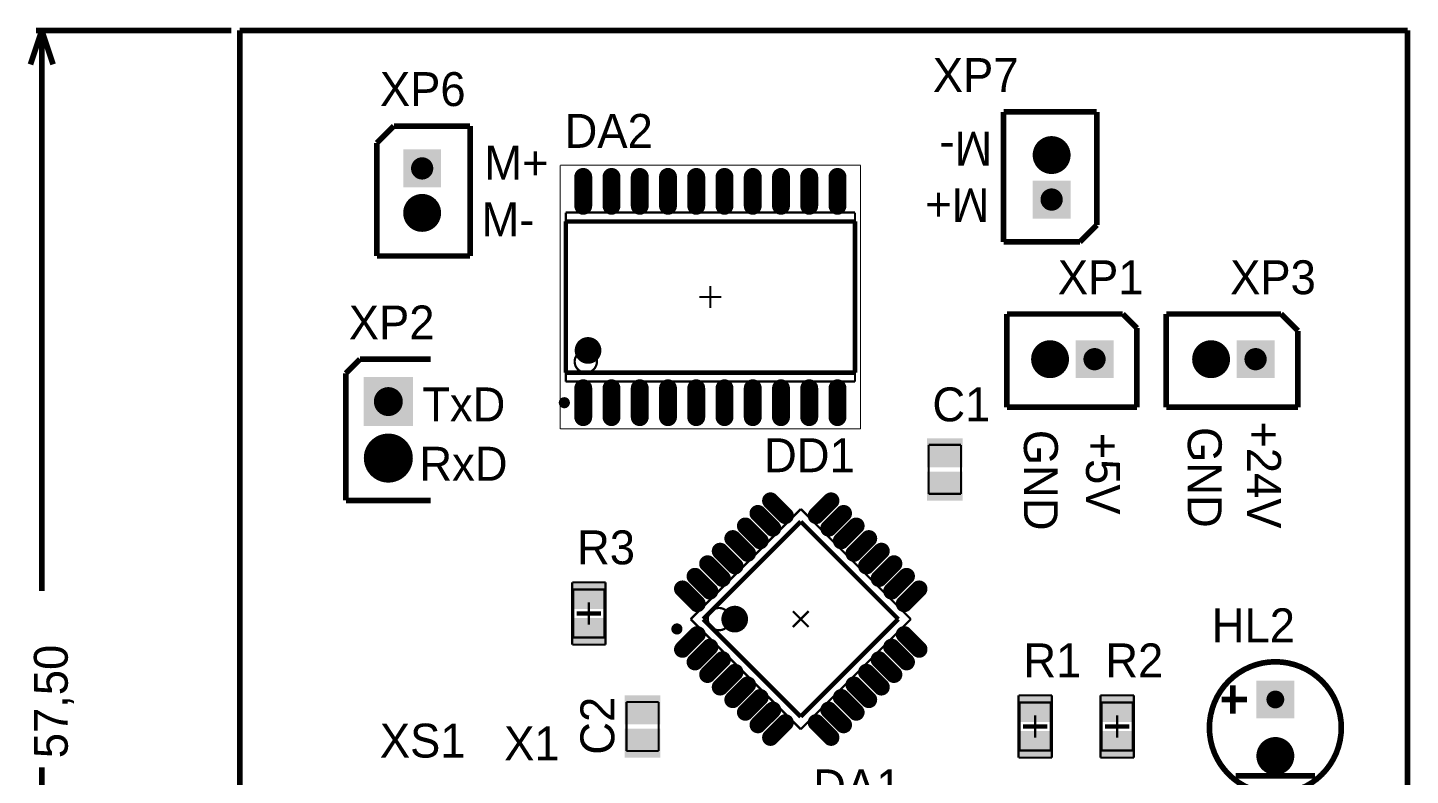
# Model space of a CAD drawing. Header units: millimetres. Extents: x 75.5 to 137.6, y 22.8 to 92.6.
# Drawn here: x 75.5 to 137.6, y 59 to 92.6 of the extents above; entities that cross this region are included whole.
import ezdxf

# ---------------------------------------------------------------- set-up
doc = ezdxf.new("R2010")
doc.units = ezdxf.units.MM
for name, color, linetype in [('BottomLayer', 5, 'Continuous'), ('BottomSolder', 6, 'Continuous'), ('Mechanical1', 6, 'Continuous'), ('Mechanical13', 56, 'Continuous'), ('Mechanical15', 56, 'Continuous'), ('MultiLayer', 9, 'Continuous'), ('PadHoleLayer', 156, 'Continuous'), ('TopLayer', 1, 'Continuous'), ('TopOverlay', 2, 'Continuous'), ('TopPaste', 8, 'Continuous'), ('TopSolder', 216, 'Continuous')]:
    doc.layers.add(name, color=color, linetype=linetype)

msp = doc.modelspace()

# ---------------------------------------------------------------- linework, layer by layer
at = {"layer": 'BottomLayer'}
for points, const_width in [([(121.125, 86.9, 1), (121.875, 86.9, 1)], 0.75), ([(92.825, 84.3, 1), (93.575, 84.3, 1)], 0.75), ([(121.055, 77.724, 1), (121.805, 77.724, 1)], 0.75), ([(128.294, 77.724, 1), (129.044, 77.724, 1)], 0.75), ([(91.18, 73.279, 1), (92.18, 73.279, 1)], 1), ([(131.183, 59.888, 1), (131.933, 59.888, 1)], 0.75)]:
    msp.add_lwpolyline(points, format="xyb", close=True, dxfattribs=dict(at, const_width=const_width))
for points in [[(92.45, 87.05), (92.45, 85.55), (93.95, 87.05), (93.95, 85.55)], [(122.25, 84.15), (122.25, 85.65), (120.75, 84.15), (120.75, 85.65)], [(124.18, 78.474), (122.68, 78.474), (124.18, 76.974), (122.68, 76.974)], [(131.419, 78.474), (129.919, 78.474), (131.419, 76.974), (129.919, 76.974)], [(90.68, 76.819), (90.68, 74.819), (92.68, 76.819), (92.68, 74.819)], [(130.808, 63.178), (130.808, 61.678), (132.308, 63.178), (132.308, 61.678)]]:
    msp.add_solid(points, dxfattribs=at)
at = {"layer": 'BottomSolder'}
for points, const_width in [([(121.074, 86.9, 1), (121.926, 86.9, 1)], 0.852), ([(92.774, 84.3, 1), (93.626, 84.3, 1)], 0.852), ([(121.004, 77.724, 1), (121.856, 77.724, 1)], 0.852), ([(128.243, 77.724, 1), (129.095, 77.724, 1)], 0.852), ([(91.129, 73.279, 1), (92.231, 73.279, 1)], 1.102), ([(131.132, 59.888, 1), (131.984, 59.888, 1)], 0.852)]:
    msp.add_lwpolyline(points, format="xyb", close=True, dxfattribs=dict(at, const_width=const_width))
for points in [[(92.348, 87.152), (92.348, 85.448), (94.052, 87.152), (94.052, 85.448)], [(122.352, 84.048), (122.352, 85.752), (120.648, 84.048), (120.648, 85.752)], [(124.282, 78.576), (122.578, 78.576), (124.282, 76.872), (122.578, 76.872)], [(131.521, 78.576), (129.817, 78.576), (131.521, 76.872), (129.817, 76.872)], [(90.578, 76.921), (90.578, 74.717), (92.782, 76.921), (92.782, 74.717)], [(130.706, 63.28), (130.706, 61.577), (132.41, 63.28), (132.41, 61.577)]]:
    msp.add_solid(points, dxfattribs=at)
at = {"layer": 'Mechanical1', "const_width": 0.254}
for points in [[(75.592, 90.976), (76.1, 92.5)], [(75.846, 92.5), (84.619, 92.5)], [(76.1, 67.305), (76.1, 92.5)], [(76.1, 92.5), (76.608, 90.976)], [(85, 92.5), (137.5, 92.5)], [(85, 35), (85, 92.5)], [(137.5, 35), (137.5, 92.5)], [(76.1, 35), (76.1, 59.382)]]:
    msp.add_lwpolyline(points, dxfattribs=at)
at = {"layer": 'Mechanical13', "const_width": 0.1}
for points in [[(99.658, 76.718), (99.658, 84.318)], [(99.658, 84.318), (112.658, 84.318)], [(112.658, 76.718), (112.658, 84.318)], [(99.658, 76.718), (112.658, 76.718)], [(115.974, 73.871), (117.424, 73.871)], [(115.974, 71.671), (115.974, 73.871)], [(117.424, 73.871), (117.424, 71.671)], [(115.974, 71.671), (117.424, 71.671)], [(105.272, 66.04), (110.222, 70.99)], [(110.222, 70.99), (115.172, 66.04)], [(99.997, 67.369), (101.397, 67.369)], [(99.997, 65.219), (99.997, 67.369)], [(101.397, 65.219), (101.397, 67.369)], [(105.272, 66.04), (110.222, 61.09)], [(110.222, 61.09), (115.172, 66.04)], [(99.997, 65.219), (101.397, 65.219)], [(102.385, 62.314), (103.835, 62.314)], [(102.385, 60.114), (102.385, 62.314)], [(103.835, 62.314), (103.835, 60.114)], [(120.063, 62.289), (121.463, 62.289)], [(120.063, 60.139), (120.063, 62.289)], [(121.463, 60.139), (121.463, 62.289)], [(123.746, 62.289), (125.146, 62.289)], [(123.746, 60.139), (123.746, 62.289)], [(125.146, 60.139), (125.146, 62.289)], [(102.385, 60.114), (103.835, 60.114)], [(120.063, 60.139), (121.463, 60.139)], [(123.746, 60.139), (125.146, 60.139)]]:
    msp.add_lwpolyline(points, dxfattribs=at)
at = {"layer": 'Mechanical13'}
for points, const_width in [([(101.058, 77.618, 1), (100.058, 77.618, 1)], 0.1), ([(100.033, 77.618, 1), (100.083, 77.618, 1)], 0.05), ([(101.033, 77.618, 1), (101.083, 77.618, 1)], 0.05), ([(107.045, 66.04, 1), (106.045, 66.04, 1)], 0.1), ([(106.02, 66.04, 1), (106.07, 66.04, 1)], 0.05), ([(107.02, 66.04, 1), (107.07, 66.04, 1)], 0.05)]:
    msp.add_lwpolyline(points, format="xyb", close=True, dxfattribs=dict(at, const_width=const_width))
at = {"layer": 'Mechanical15'}
for points, const_width in [([(99.408, 74.593), (99.408, 86.443)], 0.05), ([(99.408, 86.443), (112.908, 86.443)], 0.05), ([(112.908, 74.593), (112.908, 86.443)], 0.05), ([(106.158, 80.018), (106.158, 81.018)], 0.1), ([(105.658, 80.518), (106.658, 80.518)], 0.1), ([(99.408, 74.593), (112.908, 74.593)], 0.05), ([(99.947, 67.694), (101.447, 67.694)], 0.1), ([(99.947, 67.694), (99.947, 64.894)], 0.1), ([(101.447, 64.894), (101.447, 67.694)], 0.1), ([(100.697, 65.794), (100.697, 66.794)], 0.1), ([(100.197, 66.294), (101.197, 66.294)], 0.1), ([(109.868, 66.394), (110.576, 65.686)], 0.1), ([(109.868, 65.686), (110.576, 66.394)], 0.1), ([(99.947, 64.894), (101.447, 64.894)], 0.1), ([(120.013, 62.614), (121.513, 62.614)], 0.1), ([(120.013, 62.614), (120.013, 59.814)], 0.1), ([(121.513, 59.814), (121.513, 62.614)], 0.1), ([(123.696, 62.614), (125.196, 62.614)], 0.1), ([(123.696, 62.614), (123.696, 59.814)], 0.1), ([(125.196, 59.814), (125.196, 62.614)], 0.1), ([(120.763, 60.714), (120.763, 61.714)], 0.1), ([(124.446, 60.714), (124.446, 61.714)], 0.1), ([(120.263, 61.214), (121.263, 61.214)], 0.1), ([(123.946, 61.214), (124.946, 61.214)], 0.1), ([(120.013, 59.814), (121.513, 59.814)], 0.1), ([(123.696, 59.814), (125.196, 59.814)], 0.1)]:
    msp.add_lwpolyline(points, dxfattribs=dict(at, const_width=const_width))
at = {"layer": 'MultiLayer'}
for points, const_width in [([(121.125, 86.9, 1), (121.875, 86.9, 1)], 0.75), ([(92.825, 84.3, 1), (93.575, 84.3, 1)], 0.75), ([(121.055, 77.724, 1), (121.805, 77.724, 1)], 0.75), ([(128.294, 77.724, 1), (129.044, 77.724, 1)], 0.75), ([(91.18, 73.279, 1), (92.18, 73.279, 1)], 1), ([(131.183, 59.888, 1), (131.933, 59.888, 1)], 0.75)]:
    msp.add_lwpolyline(points, format="xyb", close=True, dxfattribs=dict(at, const_width=const_width))
for points in [[(92.45, 87.05), (92.45, 85.55), (93.95, 87.05), (93.95, 85.55)], [(122.25, 84.15), (122.25, 85.65), (120.75, 84.15), (120.75, 85.65)], [(124.18, 78.474), (122.68, 78.474), (124.18, 76.974), (122.68, 76.974)], [(131.419, 78.474), (129.919, 78.474), (131.419, 76.974), (129.919, 76.974)], [(90.68, 76.819), (90.68, 74.819), (92.68, 76.819), (92.68, 74.819)], [(130.808, 63.178), (130.808, 61.678), (132.308, 63.178), (132.308, 61.678)]]:
    msp.add_solid(points, dxfattribs=at)
at = {"layer": 'PadHoleLayer'}
for points, const_width in [([(121.25, 86.9, 1), (121.75, 86.9, 1)], 0.5), ([(92.95, 86.3, 1), (93.45, 86.3, 1)], 0.5), ([(121.25, 84.9, 1), (121.75, 84.9, 1)], 0.5), ([(92.95, 84.3, 1), (93.45, 84.3, 1)], 0.5), ([(121.18, 77.724, 1), (121.68, 77.724, 1)], 0.5), ([(123.18, 77.724, 1), (123.68, 77.724, 1)], 0.5), ([(128.419, 77.724, 1), (128.919, 77.724, 1)], 0.5), ([(130.419, 77.724, 1), (130.919, 77.724, 1)], 0.5), ([(91.355, 75.819, 1), (92.005, 75.819, 1)], 0.65), ([(91.355, 73.279, 1), (92.005, 73.279, 1)], 0.65), ([(131.358, 62.428, 1), (131.758, 62.428, 1)], 0.4), ([(131.358, 59.888, 1), (131.758, 59.888, 1)], 0.4)]:
    msp.add_lwpolyline(points, format="xyb", close=True, dxfattribs=dict(at, const_width=const_width))
at = {"layer": 'TopLayer'}
for points, const_width in [([(121.125, 86.9, 1), (121.875, 86.9, 1)], 0.75), ([(100.293, 85.918, 1), (100.593, 85.918, 1)], 0.3), ([(101.563, 85.918, 1), (101.863, 85.918, 1)], 0.3), ([(102.833, 85.918, 1), (103.133, 85.918, 1)], 0.3), ([(104.103, 85.918, 1), (104.403, 85.918, 1)], 0.3), ([(105.373, 85.918, 1), (105.673, 85.918, 1)], 0.3), ([(106.643, 85.918, 1), (106.943, 85.918, 1)], 0.3), ([(107.913, 85.918, 1), (108.213, 85.918, 1)], 0.3), ([(109.183, 85.918, 1), (109.483, 85.918, 1)], 0.3), ([(110.453, 85.918, 1), (110.753, 85.918, 1)], 0.3), ([(111.723, 85.918, 1), (112.023, 85.918, 1)], 0.3), ([(92.825, 84.3, 1), (93.575, 84.3, 1)], 0.75), ([(100.293, 84.618, 1), (100.593, 84.618, 1)], 0.3), ([(101.563, 84.618, 1), (101.863, 84.618, 1)], 0.3), ([(102.833, 84.618, 1), (103.133, 84.618, 1)], 0.3), ([(104.103, 84.618, 1), (104.403, 84.618, 1)], 0.3), ([(105.373, 84.618, 1), (105.673, 84.618, 1)], 0.3), ([(106.643, 84.618, 1), (106.943, 84.618, 1)], 0.3), ([(107.913, 84.618, 1), (108.213, 84.618, 1)], 0.3), ([(109.183, 84.618, 1), (109.483, 84.618, 1)], 0.3), ([(110.453, 84.618, 1), (110.753, 84.618, 1)], 0.3), ([(111.723, 84.618, 1), (112.023, 84.618, 1)], 0.3), ([(121.055, 77.724, 1), (121.805, 77.724, 1)], 0.75), ([(128.294, 77.724, 1), (129.044, 77.724, 1)], 0.75), ([(100.293, 76.418, 1), (100.593, 76.418, 1)], 0.3), ([(101.563, 76.418, 1), (101.863, 76.418, 1)], 0.3), ([(102.833, 76.418, 1), (103.133, 76.418, 1)], 0.3), ([(104.103, 76.418, 1), (104.403, 76.418, 1)], 0.3), ([(105.373, 76.418, 1), (105.673, 76.418, 1)], 0.3), ([(106.643, 76.418, 1), (106.943, 76.418, 1)], 0.3), ([(107.913, 76.418, 1), (108.213, 76.418, 1)], 0.3), ([(109.183, 76.418, 1), (109.483, 76.418, 1)], 0.3), ([(110.453, 76.418, 1), (110.753, 76.418, 1)], 0.3), ([(111.723, 76.418, 1), (112.023, 76.418, 1)], 0.3), ([(100.293, 75.118, 1), (100.593, 75.118, 1)], 0.3), ([(101.563, 75.118, 1), (101.863, 75.118, 1)], 0.3), ([(102.833, 75.118, 1), (103.133, 75.118, 1)], 0.3), ([(104.103, 75.118, 1), (104.403, 75.118, 1)], 0.3), ([(105.373, 75.118, 1), (105.673, 75.118, 1)], 0.3), ([(106.643, 75.118, 1), (106.943, 75.118, 1)], 0.3), ([(107.913, 75.118, 1), (108.213, 75.118, 1)], 0.3), ([(109.183, 75.118, 1), (109.483, 75.118, 1)], 0.3), ([(110.453, 75.118, 1), (110.753, 75.118, 1)], 0.3), ([(111.723, 75.118, 1), (112.023, 75.118, 1)], 0.3), ([(91.18, 73.279, 1), (92.18, 73.279, 1)], 1), ([(108.723, 71.361, 1), (108.998, 71.361, 1)], 0.275), ([(111.446, 71.361, 1), (111.721, 71.361, 1)], 0.275), ([(108.158, 70.795, 1), (108.433, 70.795, 1)], 0.275), ([(109.395, 70.689, 1), (109.67, 70.689, 1)], 0.275), ([(110.774, 70.689, 1), (111.049, 70.689, 1)], 0.275), ([(112.011, 70.795, 1), (112.286, 70.795, 1)], 0.275), ([(107.592, 70.23, 1), (107.867, 70.23, 1)], 0.275), ([(108.829, 70.124, 1), (109.104, 70.124, 1)], 0.275), ([(111.34, 70.124, 1), (111.615, 70.124, 1)], 0.275), ([(112.577, 70.23, 1), (112.852, 70.23, 1)], 0.275), ([(107.026, 69.664, 1), (107.301, 69.664, 1)], 0.275), ([(108.264, 69.558, 1), (108.539, 69.558, 1)], 0.275), ([(111.905, 69.558, 1), (112.18, 69.558, 1)], 0.275), ([(113.143, 69.664, 1), (113.418, 69.664, 1)], 0.275), ([(106.461, 69.098, 1), (106.736, 69.098, 1)], 0.275), ([(107.698, 68.992, 1), (107.973, 68.992, 1)], 0.275), ([(112.471, 68.992, 1), (112.746, 68.992, 1)], 0.275), ([(113.708, 69.098, 1), (113.983, 69.098, 1)], 0.275), ([(105.895, 68.533, 1), (106.17, 68.533, 1)], 0.275), ([(107.132, 68.426, 1), (107.407, 68.426, 1)], 0.275), ([(113.037, 68.426, 1), (113.312, 68.426, 1)], 0.275), ([(114.274, 68.533, 1), (114.549, 68.533, 1)], 0.275), ([(105.329, 67.967, 1), (105.604, 67.967, 1)], 0.275), ([(106.567, 67.861, 1), (106.842, 67.861, 1)], 0.275), ([(113.602, 67.861, 1), (113.877, 67.861, 1)], 0.275), ([(114.84, 67.967, 1), (115.115, 67.967, 1)], 0.275), ([(104.764, 67.401, 1), (105.039, 67.401, 1)], 0.275), ([(106.001, 67.295, 1), (106.276, 67.295, 1)], 0.275), ([(114.168, 67.295, 1), (114.443, 67.295, 1)], 0.275), ([(115.405, 67.401, 1), (115.68, 67.401, 1)], 0.275), ([(105.435, 66.729, 1), (105.71, 66.729, 1)], 0.275), ([(114.734, 66.729, 1), (115.009, 66.729, 1)], 0.275), ([(105.435, 65.351, 1), (105.71, 65.351, 1)], 0.275), ([(114.734, 65.351, 1), (115.009, 65.351, 1)], 0.275), ([(104.764, 64.679, 1), (105.039, 64.679, 1)], 0.275), ([(106.001, 64.785, 1), (106.276, 64.785, 1)], 0.275), ([(114.168, 64.785, 1), (114.443, 64.785, 1)], 0.275), ([(115.405, 64.679, 1), (115.68, 64.679, 1)], 0.275), ([(105.329, 64.113, 1), (105.604, 64.113, 1)], 0.275), ([(106.567, 64.219, 1), (106.842, 64.219, 1)], 0.275), ([(113.602, 64.219, 1), (113.877, 64.219, 1)], 0.275), ([(114.84, 64.113, 1), (115.115, 64.113, 1)], 0.275), ([(105.895, 63.547, 1), (106.17, 63.547, 1)], 0.275), ([(107.132, 63.654, 1), (107.407, 63.654, 1)], 0.275), ([(113.037, 63.654, 1), (113.312, 63.654, 1)], 0.275), ([(114.274, 63.547, 1), (114.549, 63.547, 1)], 0.275), ([(106.461, 62.982, 1), (106.736, 62.982, 1)], 0.275), ([(107.698, 63.088, 1), (107.973, 63.088, 1)], 0.275), ([(108.264, 62.522, 1), (108.539, 62.522, 1)], 0.275), ([(111.905, 62.522, 1), (112.18, 62.522, 1)], 0.275), ([(112.471, 63.088, 1), (112.746, 63.088, 1)], 0.275), ([(113.708, 62.982, 1), (113.983, 62.982, 1)], 0.275), ([(107.026, 62.416, 1), (107.301, 62.416, 1)], 0.275), ([(108.829, 61.956, 1), (109.104, 61.956, 1)], 0.275), ([(111.34, 61.956, 1), (111.615, 61.956, 1)], 0.275), ([(113.143, 62.416, 1), (113.418, 62.416, 1)], 0.275), ([(107.592, 61.85, 1), (107.867, 61.85, 1)], 0.275), ([(108.158, 61.285, 1), (108.433, 61.285, 1)], 0.275), ([(109.395, 61.391, 1), (109.67, 61.391, 1)], 0.275), ([(110.774, 61.391, 1), (111.049, 61.391, 1)], 0.275), ([(112.011, 61.285, 1), (112.286, 61.285, 1)], 0.275), ([(112.577, 61.85, 1), (112.852, 61.85, 1)], 0.275), ([(108.723, 60.719, 1), (108.998, 60.719, 1)], 0.275), ([(111.446, 60.719, 1), (111.721, 60.719, 1)], 0.275), ([(131.183, 59.888, 1), (131.933, 59.888, 1)], 0.75)]:
    msp.add_lwpolyline(points, format="xyb", close=True, dxfattribs=dict(at, const_width=const_width))
for points, const_width in [([(100.443, 84.618), (100.443, 85.918)], 0.6), ([(101.713, 84.618), (101.713, 85.918)], 0.6), ([(102.983, 84.618), (102.983, 85.918)], 0.6), ([(104.253, 84.618), (104.253, 85.918)], 0.6), ([(105.523, 84.618), (105.523, 85.918)], 0.6), ([(106.793, 84.618), (106.793, 85.918)], 0.6), ([(108.063, 84.618), (108.063, 85.918)], 0.6), ([(109.333, 84.618), (109.333, 85.918)], 0.6), ([(110.603, 84.618), (110.603, 85.918)], 0.6), ([(111.873, 84.618), (111.873, 85.918)], 0.6), ([(100.443, 75.118), (100.443, 76.418)], 0.6), ([(101.713, 75.118), (101.713, 76.418)], 0.6), ([(102.983, 75.118), (102.983, 76.418)], 0.6), ([(104.253, 75.118), (104.253, 76.418)], 0.6), ([(105.523, 75.118), (105.523, 76.418)], 0.6), ([(106.793, 75.118), (106.793, 76.418)], 0.6), ([(108.063, 75.118), (108.063, 76.418)], 0.6), ([(109.333, 75.118), (109.333, 76.418)], 0.6), ([(110.603, 75.118), (110.603, 76.418)], 0.6), ([(111.873, 75.118), (111.873, 76.418)], 0.6), ([(108.861, 71.361), (109.533, 70.689)], 0.55), ([(110.911, 70.689), (111.583, 71.361)], 0.55), ([(108.295, 70.795), (108.967, 70.124)], 0.55), ([(111.477, 70.124), (112.149, 70.795)], 0.55), ([(107.729, 70.23), (108.401, 69.558)], 0.55), ([(112.043, 69.558), (112.715, 70.23)], 0.55), ([(107.164, 69.664), (107.836, 68.992)], 0.55), ([(112.608, 68.992), (113.28, 69.664)], 0.55), ([(106.598, 69.098), (107.27, 68.426)], 0.55), ([(113.174, 68.426), (113.846, 69.098)], 0.55), ([(106.032, 68.533), (106.704, 67.861)], 0.55), ([(113.74, 67.861), (114.412, 68.533)], 0.55), ([(105.467, 67.967), (106.138, 67.295)], 0.55), ([(114.306, 67.295), (114.977, 67.967)], 0.55), ([(104.901, 67.401), (105.573, 66.729)], 0.55), ([(114.871, 66.729), (115.543, 67.401)], 0.55), ([(104.901, 64.679), (105.573, 65.351)], 0.55), ([(114.871, 65.351), (115.543, 64.679)], 0.55), ([(105.467, 64.113), (106.138, 64.785)], 0.55), ([(114.306, 64.785), (114.977, 64.113)], 0.55), ([(106.032, 63.547), (106.704, 64.219)], 0.55), ([(113.74, 64.219), (114.412, 63.547)], 0.55), ([(106.598, 62.982), (107.27, 63.654)], 0.55), ([(113.174, 63.654), (113.846, 62.982)], 0.55), ([(107.164, 62.416), (107.836, 63.088)], 0.55), ([(107.729, 61.85), (108.401, 62.522)], 0.55), ([(112.043, 62.522), (112.715, 61.85)], 0.55), ([(112.608, 63.088), (113.28, 62.416)], 0.55), ([(108.295, 61.285), (108.967, 61.956)], 0.55), ([(111.477, 61.956), (112.149, 61.285)], 0.55), ([(108.861, 60.719), (109.533, 61.391)], 0.55), ([(110.911, 61.391), (111.583, 60.719)], 0.55)]:
    msp.add_lwpolyline(points, dxfattribs=dict(at, const_width=const_width))
for points in [[(92.45, 87.05), (92.45, 85.55), (93.95, 87.05), (93.95, 85.55)], [(122.25, 84.15), (122.25, 85.65), (120.75, 84.15), (120.75, 85.65)], [(124.18, 78.474), (122.68, 78.474), (124.18, 76.974), (122.68, 76.974)], [(131.419, 78.474), (129.919, 78.474), (131.419, 76.974), (129.919, 76.974)], [(90.68, 76.819), (90.68, 74.819), (92.68, 76.819), (92.68, 74.819)], [(117.399, 74.071), (115.999, 74.071), (117.399, 72.971), (115.999, 72.971)], [(117.399, 72.571), (115.999, 72.571), (117.399, 71.471), (115.999, 71.471)], [(100.047, 66.594), (101.347, 66.594), (100.047, 67.594), (101.347, 67.594)], [(100.047, 64.994), (101.347, 64.994), (100.047, 65.994), (101.347, 65.994)], [(130.808, 63.178), (130.808, 61.678), (132.308, 63.178), (132.308, 61.678)], [(103.81, 62.514), (102.41, 62.514), (103.81, 61.414), (102.41, 61.414)], [(120.113, 61.514), (121.413, 61.514), (120.113, 62.514), (121.413, 62.514)], [(123.796, 61.514), (125.096, 61.514), (123.796, 62.514), (125.096, 62.514)], [(103.81, 61.014), (102.41, 61.014), (103.81, 59.914), (102.41, 59.914)], [(120.113, 59.914), (121.413, 59.914), (120.113, 60.914), (121.413, 60.914)], [(123.796, 59.914), (125.096, 59.914), (123.796, 60.914), (125.096, 60.914)]]:
    msp.add_solid(points, dxfattribs=at)
at = {"layer": 'TopOverlay'}
for points, const_width in [([(119.341, 88.837), (123.532, 88.837)], 0.254), ([(119.341, 82.995), (119.341, 88.837)], 0.254), ([(123.532, 83.757), (123.532, 88.837)], 0.254), ([(91.168, 87.443), (91.93, 88.205)], 0.254), ([(91.93, 88.205), (95.359, 88.205)], 0.254), ([(95.359, 82.363), (95.359, 88.205)], 0.254), ([(91.168, 82.363), (91.168, 87.443)], 0.254), ([(99.658, 83.918), (99.658, 77.118)], 0.2), ([(99.658, 83.918), (112.658, 83.918)], 0.2), ([(112.658, 77.118), (112.658, 83.918)], 0.2), ([(122.77, 82.995), (123.532, 83.757)], 0.254), ([(119.341, 82.995), (122.77, 82.995)], 0.254), ([(91.168, 82.363), (95.359, 82.363)], 0.254), ([(119.493, 79.756), (124.7, 79.756)], 0.254), ([(119.493, 75.565), (119.493, 79.756)], 0.254), ([(124.7, 79.756), (125.335, 79.121)], 0.254), ([(126.653, 79.756), (131.812, 79.756)], 0.254), ([(126.653, 75.565), (126.653, 79.756)], 0.254), ([(131.812, 79.756), (132.574, 78.994)], 0.254), ([(125.335, 75.565), (125.335, 79.121)], 0.254), ([(132.574, 75.565), (132.574, 78.994)], 0.254), ([(89.775, 77.089), (90.41, 77.724)], 0.254), ([(90.41, 77.724), (93.585, 77.724)], 0.254), ([(89.775, 71.374), (89.775, 77.089)], 0.254), ([(99.658, 77.118), (112.658, 77.118)], 0.2), ([(119.493, 75.565), (125.335, 75.565)], 0.254), ([(126.653, 75.565), (132.574, 75.565)], 0.254), ([(89.775, 71.374), (93.585, 71.374)], 0.254), ([(105.838, 66.04), (110.222, 70.424)], 0.2), ([(110.222, 70.424), (114.606, 66.04)], 0.2), ([(100.147, 66.294), (101.247, 66.294)], 0.2), ([(105.838, 66.04), (110.222, 61.656)], 0.2), ([(110.222, 61.656), (114.606, 66.04)], 0.2), ([(129.653, 61.793), (129.653, 63.063)], 0.254), ([(129.145, 62.428), (130.288, 62.428)], 0.254), ([(120.213, 61.214), (121.313, 61.214)], 0.2), ([(123.896, 61.214), (124.996, 61.214)], 0.2), ([(129.78, 58.999), (133.336, 58.999)], 0.254)]:
    msp.add_lwpolyline(points, dxfattribs=dict(at, const_width=const_width))
for points, const_width in [([(100.958, 78.118, 1), (100.358, 78.118, 1)], 0.6), ([(100.208, 78.118, 1), (100.508, 78.118, 1)], 0.3), ([(100.808, 78.118, 1), (101.108, 78.118, 1)], 0.3), ([(99.718, 75.768, 1), (99.468, 75.768, 1)], 0.25), ([(99.405, 75.768, 1), (99.53, 75.768, 1)], 0.125), ([(99.656, 75.768, 1), (99.78, 75.768, 1)], 0.125), ([(107.552, 66.04, 1), (106.952, 66.04, 1)], 0.6), ([(106.802, 66.04, 1), (107.102, 66.04, 1)], 0.3), ([(107.402, 66.04, 1), (107.702, 66.04, 1)], 0.3), ([(104.779, 65.598, 1), (104.529, 65.598, 1)], 0.25), ([(104.466, 65.598, 1), (104.591, 65.598, 1)], 0.125), ([(104.716, 65.598, 1), (104.841, 65.598, 1)], 0.125), ([(134.523, 61.158, 1), (128.593, 61.158, 1)], 0.254), ([(128.53, 61.158, 1), (128.657, 61.158, 1)], 0.127), ([(134.459, 61.158, 1), (134.586, 61.158, 1)], 0.127)]:
    msp.add_lwpolyline(points, format="xyb", close=True, dxfattribs=dict(at, const_width=const_width))
at = {"layer": 'TopPaste'}
for points, const_width in [([(100.443, 84.618), (100.443, 85.918)], 0.6), ([(101.713, 84.618), (101.713, 85.918)], 0.6), ([(102.983, 84.618), (102.983, 85.918)], 0.6), ([(104.253, 84.618), (104.253, 85.918)], 0.6), ([(105.523, 84.618), (105.523, 85.918)], 0.6), ([(106.793, 84.618), (106.793, 85.918)], 0.6), ([(108.063, 84.618), (108.063, 85.918)], 0.6), ([(109.333, 84.618), (109.333, 85.918)], 0.6), ([(110.603, 84.618), (110.603, 85.918)], 0.6), ([(111.873, 84.618), (111.873, 85.918)], 0.6), ([(100.443, 75.118), (100.443, 76.418)], 0.6), ([(101.713, 75.118), (101.713, 76.418)], 0.6), ([(102.983, 75.118), (102.983, 76.418)], 0.6), ([(104.253, 75.118), (104.253, 76.418)], 0.6), ([(105.523, 75.118), (105.523, 76.418)], 0.6), ([(106.793, 75.118), (106.793, 76.418)], 0.6), ([(108.063, 75.118), (108.063, 76.418)], 0.6), ([(109.333, 75.118), (109.333, 76.418)], 0.6), ([(110.603, 75.118), (110.603, 76.418)], 0.6), ([(111.873, 75.118), (111.873, 76.418)], 0.6), ([(108.861, 71.361), (109.533, 70.689)], 0.55), ([(110.911, 70.689), (111.583, 71.361)], 0.55), ([(108.295, 70.795), (108.967, 70.124)], 0.55), ([(111.477, 70.124), (112.149, 70.795)], 0.55), ([(107.729, 70.23), (108.401, 69.558)], 0.55), ([(112.043, 69.558), (112.715, 70.23)], 0.55), ([(107.164, 69.664), (107.836, 68.992)], 0.55), ([(112.608, 68.992), (113.28, 69.664)], 0.55), ([(106.598, 69.098), (107.27, 68.426)], 0.55), ([(113.174, 68.426), (113.846, 69.098)], 0.55), ([(106.032, 68.533), (106.704, 67.861)], 0.55), ([(113.74, 67.861), (114.412, 68.533)], 0.55), ([(105.467, 67.967), (106.138, 67.295)], 0.55), ([(114.306, 67.295), (114.977, 67.967)], 0.55), ([(104.901, 67.401), (105.573, 66.729)], 0.55), ([(114.871, 66.729), (115.543, 67.401)], 0.55), ([(104.901, 64.679), (105.573, 65.351)], 0.55), ([(114.871, 65.351), (115.543, 64.679)], 0.55), ([(105.467, 64.113), (106.138, 64.785)], 0.55), ([(114.306, 64.785), (114.977, 64.113)], 0.55), ([(106.032, 63.547), (106.704, 64.219)], 0.55), ([(113.74, 64.219), (114.412, 63.547)], 0.55), ([(106.598, 62.982), (107.27, 63.654)], 0.55), ([(113.174, 63.654), (113.846, 62.982)], 0.55), ([(107.164, 62.416), (107.836, 63.088)], 0.55), ([(107.729, 61.85), (108.401, 62.522)], 0.55), ([(112.043, 62.522), (112.715, 61.85)], 0.55), ([(112.608, 63.088), (113.28, 62.416)], 0.55), ([(108.295, 61.285), (108.967, 61.956)], 0.55), ([(111.477, 61.956), (112.149, 61.285)], 0.55), ([(108.861, 60.719), (109.533, 61.391)], 0.55), ([(110.911, 61.391), (111.583, 60.719)], 0.55)]:
    msp.add_lwpolyline(points, dxfattribs=dict(at, const_width=const_width))
for points, const_width in [([(100.293, 85.918, 1), (100.593, 85.918, 1)], 0.3), ([(101.563, 85.918, 1), (101.863, 85.918, 1)], 0.3), ([(102.833, 85.918, 1), (103.133, 85.918, 1)], 0.3), ([(104.103, 85.918, 1), (104.403, 85.918, 1)], 0.3), ([(105.373, 85.918, 1), (105.673, 85.918, 1)], 0.3), ([(106.643, 85.918, 1), (106.943, 85.918, 1)], 0.3), ([(107.913, 85.918, 1), (108.213, 85.918, 1)], 0.3), ([(109.183, 85.918, 1), (109.483, 85.918, 1)], 0.3), ([(110.453, 85.918, 1), (110.753, 85.918, 1)], 0.3), ([(111.723, 85.918, 1), (112.023, 85.918, 1)], 0.3), ([(100.293, 84.618, 1), (100.593, 84.618, 1)], 0.3), ([(101.563, 84.618, 1), (101.863, 84.618, 1)], 0.3), ([(102.833, 84.618, 1), (103.133, 84.618, 1)], 0.3), ([(104.103, 84.618, 1), (104.403, 84.618, 1)], 0.3), ([(105.373, 84.618, 1), (105.673, 84.618, 1)], 0.3), ([(106.643, 84.618, 1), (106.943, 84.618, 1)], 0.3), ([(107.913, 84.618, 1), (108.213, 84.618, 1)], 0.3), ([(109.183, 84.618, 1), (109.483, 84.618, 1)], 0.3), ([(110.453, 84.618, 1), (110.753, 84.618, 1)], 0.3), ([(111.723, 84.618, 1), (112.023, 84.618, 1)], 0.3), ([(100.293, 76.418, 1), (100.593, 76.418, 1)], 0.3), ([(101.563, 76.418, 1), (101.863, 76.418, 1)], 0.3), ([(102.833, 76.418, 1), (103.133, 76.418, 1)], 0.3), ([(104.103, 76.418, 1), (104.403, 76.418, 1)], 0.3), ([(105.373, 76.418, 1), (105.673, 76.418, 1)], 0.3), ([(106.643, 76.418, 1), (106.943, 76.418, 1)], 0.3), ([(107.913, 76.418, 1), (108.213, 76.418, 1)], 0.3), ([(109.183, 76.418, 1), (109.483, 76.418, 1)], 0.3), ([(110.453, 76.418, 1), (110.753, 76.418, 1)], 0.3), ([(111.723, 76.418, 1), (112.023, 76.418, 1)], 0.3), ([(100.293, 75.118, 1), (100.593, 75.118, 1)], 0.3), ([(101.563, 75.118, 1), (101.863, 75.118, 1)], 0.3), ([(102.833, 75.118, 1), (103.133, 75.118, 1)], 0.3), ([(104.103, 75.118, 1), (104.403, 75.118, 1)], 0.3), ([(105.373, 75.118, 1), (105.673, 75.118, 1)], 0.3), ([(106.643, 75.118, 1), (106.943, 75.118, 1)], 0.3), ([(107.913, 75.118, 1), (108.213, 75.118, 1)], 0.3), ([(109.183, 75.118, 1), (109.483, 75.118, 1)], 0.3), ([(110.453, 75.118, 1), (110.753, 75.118, 1)], 0.3), ([(111.723, 75.118, 1), (112.023, 75.118, 1)], 0.3), ([(108.723, 71.361, 1), (108.998, 71.361, 1)], 0.275), ([(111.446, 71.361, 1), (111.721, 71.361, 1)], 0.275), ([(108.158, 70.795, 1), (108.433, 70.795, 1)], 0.275), ([(109.395, 70.689, 1), (109.67, 70.689, 1)], 0.275), ([(110.774, 70.689, 1), (111.049, 70.689, 1)], 0.275), ([(112.011, 70.795, 1), (112.286, 70.795, 1)], 0.275), ([(107.592, 70.23, 1), (107.867, 70.23, 1)], 0.275), ([(108.829, 70.124, 1), (109.104, 70.124, 1)], 0.275), ([(111.34, 70.124, 1), (111.615, 70.124, 1)], 0.275), ([(112.577, 70.23, 1), (112.852, 70.23, 1)], 0.275), ([(107.026, 69.664, 1), (107.301, 69.664, 1)], 0.275), ([(108.264, 69.558, 1), (108.539, 69.558, 1)], 0.275), ([(111.905, 69.558, 1), (112.18, 69.558, 1)], 0.275), ([(113.143, 69.664, 1), (113.418, 69.664, 1)], 0.275), ([(106.461, 69.098, 1), (106.736, 69.098, 1)], 0.275), ([(107.698, 68.992, 1), (107.973, 68.992, 1)], 0.275), ([(112.471, 68.992, 1), (112.746, 68.992, 1)], 0.275), ([(113.708, 69.098, 1), (113.983, 69.098, 1)], 0.275), ([(105.895, 68.533, 1), (106.17, 68.533, 1)], 0.275), ([(107.132, 68.426, 1), (107.407, 68.426, 1)], 0.275), ([(113.037, 68.426, 1), (113.312, 68.426, 1)], 0.275), ([(114.274, 68.533, 1), (114.549, 68.533, 1)], 0.275), ([(105.329, 67.967, 1), (105.604, 67.967, 1)], 0.275), ([(106.567, 67.861, 1), (106.842, 67.861, 1)], 0.275), ([(113.602, 67.861, 1), (113.877, 67.861, 1)], 0.275), ([(114.84, 67.967, 1), (115.115, 67.967, 1)], 0.275), ([(104.764, 67.401, 1), (105.039, 67.401, 1)], 0.275), ([(106.001, 67.295, 1), (106.276, 67.295, 1)], 0.275), ([(114.168, 67.295, 1), (114.443, 67.295, 1)], 0.275), ([(115.405, 67.401, 1), (115.68, 67.401, 1)], 0.275), ([(105.435, 66.729, 1), (105.71, 66.729, 1)], 0.275), ([(114.734, 66.729, 1), (115.009, 66.729, 1)], 0.275), ([(105.435, 65.351, 1), (105.71, 65.351, 1)], 0.275), ([(114.734, 65.351, 1), (115.009, 65.351, 1)], 0.275), ([(104.764, 64.679, 1), (105.039, 64.679, 1)], 0.275), ([(106.001, 64.785, 1), (106.276, 64.785, 1)], 0.275), ([(114.168, 64.785, 1), (114.443, 64.785, 1)], 0.275), ([(115.405, 64.679, 1), (115.68, 64.679, 1)], 0.275), ([(105.329, 64.113, 1), (105.604, 64.113, 1)], 0.275), ([(106.567, 64.219, 1), (106.842, 64.219, 1)], 0.275), ([(113.602, 64.219, 1), (113.877, 64.219, 1)], 0.275), ([(114.84, 64.113, 1), (115.115, 64.113, 1)], 0.275), ([(105.895, 63.547, 1), (106.17, 63.547, 1)], 0.275), ([(107.132, 63.654, 1), (107.407, 63.654, 1)], 0.275), ([(113.037, 63.654, 1), (113.312, 63.654, 1)], 0.275), ([(114.274, 63.547, 1), (114.549, 63.547, 1)], 0.275), ([(106.461, 62.982, 1), (106.736, 62.982, 1)], 0.275), ([(107.698, 63.088, 1), (107.973, 63.088, 1)], 0.275), ([(108.264, 62.522, 1), (108.539, 62.522, 1)], 0.275), ([(111.905, 62.522, 1), (112.18, 62.522, 1)], 0.275), ([(112.471, 63.088, 1), (112.746, 63.088, 1)], 0.275), ([(113.708, 62.982, 1), (113.983, 62.982, 1)], 0.275), ([(107.026, 62.416, 1), (107.301, 62.416, 1)], 0.275), ([(108.829, 61.956, 1), (109.104, 61.956, 1)], 0.275), ([(111.34, 61.956, 1), (111.615, 61.956, 1)], 0.275), ([(113.143, 62.416, 1), (113.418, 62.416, 1)], 0.275), ([(107.592, 61.85, 1), (107.867, 61.85, 1)], 0.275), ([(108.158, 61.285, 1), (108.433, 61.285, 1)], 0.275), ([(109.395, 61.391, 1), (109.67, 61.391, 1)], 0.275), ([(110.774, 61.391, 1), (111.049, 61.391, 1)], 0.275), ([(112.011, 61.285, 1), (112.286, 61.285, 1)], 0.275), ([(112.577, 61.85, 1), (112.852, 61.85, 1)], 0.275), ([(108.723, 60.719, 1), (108.998, 60.719, 1)], 0.275), ([(111.446, 60.719, 1), (111.721, 60.719, 1)], 0.275)]:
    msp.add_lwpolyline(points, format="xyb", close=True, dxfattribs=dict(at, const_width=const_width))
for points in [[(117.399, 74.071), (115.999, 74.071), (117.399, 72.971), (115.999, 72.971)], [(117.399, 72.571), (115.999, 72.571), (117.399, 71.471), (115.999, 71.471)], [(100.047, 66.594), (101.347, 66.594), (100.047, 67.594), (101.347, 67.594)], [(100.047, 64.994), (101.347, 64.994), (100.047, 65.994), (101.347, 65.994)], [(103.81, 62.514), (102.41, 62.514), (103.81, 61.414), (102.41, 61.414)], [(120.113, 61.514), (121.413, 61.514), (120.113, 62.514), (121.413, 62.514)], [(123.796, 61.514), (125.096, 61.514), (123.796, 62.514), (125.096, 62.514)], [(103.81, 61.014), (102.41, 61.014), (103.81, 59.914), (102.41, 59.914)], [(120.113, 59.914), (121.413, 59.914), (120.113, 60.914), (121.413, 60.914)], [(123.796, 59.914), (125.096, 59.914), (123.796, 60.914), (125.096, 60.914)]]:
    msp.add_solid(points, dxfattribs=at)
at = {"layer": 'TopSolder'}
for points, const_width in [([(121.074, 86.9, 1), (121.926, 86.9, 1)], 0.852), ([(100.242, 85.918, 1), (100.644, 85.918, 1)], 0.402), ([(101.512, 85.918, 1), (101.914, 85.918, 1)], 0.402), ([(102.782, 85.918, 1), (103.184, 85.918, 1)], 0.402), ([(104.052, 85.918, 1), (104.454, 85.918, 1)], 0.402), ([(105.322, 85.918, 1), (105.724, 85.918, 1)], 0.402), ([(106.592, 85.918, 1), (106.994, 85.918, 1)], 0.402), ([(107.862, 85.918, 1), (108.264, 85.918, 1)], 0.402), ([(109.132, 85.918, 1), (109.534, 85.918, 1)], 0.402), ([(110.402, 85.918, 1), (110.804, 85.918, 1)], 0.402), ([(111.672, 85.918, 1), (112.074, 85.918, 1)], 0.402), ([(92.774, 84.3, 1), (93.626, 84.3, 1)], 0.852), ([(100.242, 84.618, 1), (100.644, 84.618, 1)], 0.402), ([(101.512, 84.618, 1), (101.914, 84.618, 1)], 0.402), ([(102.782, 84.618, 1), (103.184, 84.618, 1)], 0.402), ([(104.052, 84.618, 1), (104.454, 84.618, 1)], 0.402), ([(105.322, 84.618, 1), (105.724, 84.618, 1)], 0.402), ([(106.592, 84.618, 1), (106.994, 84.618, 1)], 0.402), ([(107.862, 84.618, 1), (108.264, 84.618, 1)], 0.402), ([(109.132, 84.618, 1), (109.534, 84.618, 1)], 0.402), ([(110.402, 84.618, 1), (110.804, 84.618, 1)], 0.402), ([(111.672, 84.618, 1), (112.074, 84.618, 1)], 0.402), ([(121.004, 77.724, 1), (121.856, 77.724, 1)], 0.852), ([(128.243, 77.724, 1), (129.095, 77.724, 1)], 0.852), ([(100.242, 76.418, 1), (100.644, 76.418, 1)], 0.402), ([(101.512, 76.418, 1), (101.914, 76.418, 1)], 0.402), ([(102.782, 76.418, 1), (103.184, 76.418, 1)], 0.402), ([(104.052, 76.418, 1), (104.454, 76.418, 1)], 0.402), ([(105.322, 76.418, 1), (105.724, 76.418, 1)], 0.402), ([(106.592, 76.418, 1), (106.994, 76.418, 1)], 0.402), ([(107.862, 76.418, 1), (108.264, 76.418, 1)], 0.402), ([(109.132, 76.418, 1), (109.534, 76.418, 1)], 0.402), ([(110.402, 76.418, 1), (110.804, 76.418, 1)], 0.402), ([(111.672, 76.418, 1), (112.074, 76.418, 1)], 0.402), ([(100.242, 75.118, 1), (100.644, 75.118, 1)], 0.402), ([(101.512, 75.118, 1), (101.914, 75.118, 1)], 0.402), ([(102.782, 75.118, 1), (103.184, 75.118, 1)], 0.402), ([(104.052, 75.118, 1), (104.454, 75.118, 1)], 0.402), ([(105.322, 75.118, 1), (105.724, 75.118, 1)], 0.402), ([(106.592, 75.118, 1), (106.994, 75.118, 1)], 0.402), ([(107.862, 75.118, 1), (108.264, 75.118, 1)], 0.402), ([(109.132, 75.118, 1), (109.534, 75.118, 1)], 0.402), ([(110.402, 75.118, 1), (110.804, 75.118, 1)], 0.402), ([(111.672, 75.118, 1), (112.074, 75.118, 1)], 0.402), ([(91.129, 73.279, 1), (92.231, 73.279, 1)], 1.102), ([(108.673, 71.361, 1), (109.049, 71.361, 1)], 0.377), ([(111.395, 71.361, 1), (111.771, 71.361, 1)], 0.377), ([(108.107, 70.795, 1), (108.483, 70.795, 1)], 0.377), ([(109.344, 70.689, 1), (109.721, 70.689, 1)], 0.377), ([(110.723, 70.689, 1), (111.1, 70.689, 1)], 0.377), ([(111.961, 70.795, 1), (112.337, 70.795, 1)], 0.377), ([(107.541, 70.23, 1), (107.918, 70.23, 1)], 0.377), ([(108.779, 70.124, 1), (109.155, 70.124, 1)], 0.377), ([(111.289, 70.124, 1), (111.665, 70.124, 1)], 0.377), ([(112.526, 70.23, 1), (112.903, 70.23, 1)], 0.377), ([(106.975, 69.664, 1), (107.352, 69.664, 1)], 0.377), ([(108.213, 69.558, 1), (108.59, 69.558, 1)], 0.377), ([(111.854, 69.558, 1), (112.231, 69.558, 1)], 0.377), ([(113.092, 69.664, 1), (113.469, 69.664, 1)], 0.377), ([(106.41, 69.098, 1), (106.786, 69.098, 1)], 0.377), ([(107.647, 68.992, 1), (108.024, 68.992, 1)], 0.377), ([(112.42, 68.992, 1), (112.797, 68.992, 1)], 0.377), ([(113.658, 69.098, 1), (114.034, 69.098, 1)], 0.377), ([(105.844, 68.533, 1), (106.221, 68.533, 1)], 0.377), ([(107.082, 68.426, 1), (107.458, 68.426, 1)], 0.377), ([(112.986, 68.426, 1), (113.362, 68.426, 1)], 0.377), ([(114.223, 68.533, 1), (114.6, 68.533, 1)], 0.377), ([(104.713, 67.401, 1), (105.089, 67.401, 1)], 0.377), ([(105.278, 67.967, 1), (105.655, 67.967, 1)], 0.377), ([(106.516, 67.861, 1), (106.892, 67.861, 1)], 0.377), ([(113.552, 67.861, 1), (113.928, 67.861, 1)], 0.377), ([(114.789, 67.967, 1), (115.166, 67.967, 1)], 0.377), ([(115.355, 67.401, 1), (115.731, 67.401, 1)], 0.377), ([(105.95, 67.295, 1), (106.327, 67.295, 1)], 0.377), ([(114.117, 67.295, 1), (114.494, 67.295, 1)], 0.377), ([(105.384, 66.729, 1), (105.761, 66.729, 1)], 0.377), ([(114.683, 66.729, 1), (115.06, 66.729, 1)], 0.377), ([(105.384, 65.351, 1), (105.761, 65.351, 1)], 0.377), ([(114.683, 65.351, 1), (115.06, 65.351, 1)], 0.377), ([(104.713, 64.679, 1), (105.089, 64.679, 1)], 0.377), ([(105.95, 64.785, 1), (106.327, 64.785, 1)], 0.377), ([(114.117, 64.785, 1), (114.494, 64.785, 1)], 0.377), ([(115.355, 64.679, 1), (115.731, 64.679, 1)], 0.377), ([(105.278, 64.113, 1), (105.655, 64.113, 1)], 0.377), ([(106.516, 64.219, 1), (106.892, 64.219, 1)], 0.377), ([(107.082, 63.654, 1), (107.458, 63.654, 1)], 0.377), ([(112.986, 63.654, 1), (113.362, 63.654, 1)], 0.377), ([(113.552, 64.219, 1), (113.928, 64.219, 1)], 0.377), ([(114.789, 64.113, 1), (115.166, 64.113, 1)], 0.377), ([(105.844, 63.547, 1), (106.221, 63.547, 1)], 0.377), ([(107.647, 63.088, 1), (108.024, 63.088, 1)], 0.377), ([(112.42, 63.088, 1), (112.797, 63.088, 1)], 0.377), ([(114.223, 63.547, 1), (114.6, 63.547, 1)], 0.377), ([(106.41, 62.982, 1), (106.786, 62.982, 1)], 0.377), ([(106.975, 62.416, 1), (107.352, 62.416, 1)], 0.377), ([(108.213, 62.522, 1), (108.59, 62.522, 1)], 0.377), ([(111.854, 62.522, 1), (112.231, 62.522, 1)], 0.377), ([(113.092, 62.416, 1), (113.469, 62.416, 1)], 0.377), ([(113.658, 62.982, 1), (114.034, 62.982, 1)], 0.377), ([(107.541, 61.85, 1), (107.918, 61.85, 1)], 0.377), ([(108.779, 61.956, 1), (109.155, 61.956, 1)], 0.377), ([(111.289, 61.956, 1), (111.665, 61.956, 1)], 0.377), ([(112.526, 61.85, 1), (112.903, 61.85, 1)], 0.377), ([(108.107, 61.285, 1), (108.483, 61.285, 1)], 0.377), ([(109.344, 61.391, 1), (109.721, 61.391, 1)], 0.377), ([(110.723, 61.391, 1), (111.1, 61.391, 1)], 0.377), ([(111.961, 61.285, 1), (112.337, 61.285, 1)], 0.377), ([(108.673, 60.719, 1), (109.049, 60.719, 1)], 0.377), ([(111.395, 60.719, 1), (111.771, 60.719, 1)], 0.377), ([(131.132, 59.888, 1), (131.984, 59.888, 1)], 0.852)]:
    msp.add_lwpolyline(points, format="xyb", close=True, dxfattribs=dict(at, const_width=const_width))
for points, const_width in [([(100.443, 84.618), (100.443, 85.918)], 0.803), ([(101.713, 84.618), (101.713, 85.918)], 0.803), ([(102.983, 84.618), (102.983, 85.918)], 0.803), ([(104.253, 84.618), (104.253, 85.918)], 0.803), ([(105.523, 84.618), (105.523, 85.918)], 0.803), ([(106.793, 84.618), (106.793, 85.918)], 0.803), ([(108.063, 84.618), (108.063, 85.918)], 0.803), ([(109.333, 84.618), (109.333, 85.918)], 0.803), ([(110.603, 84.618), (110.603, 85.918)], 0.803), ([(111.873, 84.618), (111.873, 85.918)], 0.803), ([(100.443, 75.118), (100.443, 76.418)], 0.803), ([(101.713, 75.118), (101.713, 76.418)], 0.803), ([(102.983, 75.118), (102.983, 76.418)], 0.803), ([(104.253, 75.118), (104.253, 76.418)], 0.803), ([(105.523, 75.118), (105.523, 76.418)], 0.803), ([(106.793, 75.118), (106.793, 76.418)], 0.803), ([(108.063, 75.118), (108.063, 76.418)], 0.803), ([(109.333, 75.118), (109.333, 76.418)], 0.803), ([(110.603, 75.118), (110.603, 76.418)], 0.803), ([(111.873, 75.118), (111.873, 76.418)], 0.803), ([(108.861, 71.361), (109.533, 70.689)], 0.753), ([(110.911, 70.689), (111.583, 71.361)], 0.753), ([(108.295, 70.795), (108.967, 70.124)], 0.753), ([(111.477, 70.124), (112.149, 70.795)], 0.753), ([(107.729, 70.23), (108.401, 69.558)], 0.753), ([(112.043, 69.558), (112.715, 70.23)], 0.753), ([(107.164, 69.664), (107.836, 68.992)], 0.753), ([(112.608, 68.992), (113.28, 69.664)], 0.753), ([(106.598, 69.098), (107.27, 68.426)], 0.753), ([(113.174, 68.426), (113.846, 69.098)], 0.753), ([(106.032, 68.533), (106.704, 67.861)], 0.753), ([(113.74, 67.861), (114.412, 68.533)], 0.753), ([(104.901, 67.401), (105.573, 66.729)], 0.753), ([(105.467, 67.967), (106.138, 67.295)], 0.753), ([(114.306, 67.295), (114.977, 67.967)], 0.753), ([(114.871, 66.729), (115.543, 67.401)], 0.753), ([(104.901, 64.679), (105.573, 65.351)], 0.753), ([(114.871, 65.351), (115.543, 64.679)], 0.753), ([(105.467, 64.113), (106.138, 64.785)], 0.753), ([(114.306, 64.785), (114.977, 64.113)], 0.753), ([(106.032, 63.547), (106.704, 64.219)], 0.753), ([(106.598, 62.982), (107.27, 63.654)], 0.753), ([(113.174, 63.654), (113.846, 62.982)], 0.753), ([(113.74, 64.219), (114.412, 63.547)], 0.753), ([(107.164, 62.416), (107.836, 63.088)], 0.753), ([(112.608, 63.088), (113.28, 62.416)], 0.753), ([(107.729, 61.85), (108.401, 62.522)], 0.753), ([(112.043, 62.522), (112.715, 61.85)], 0.753), ([(108.295, 61.285), (108.967, 61.956)], 0.753), ([(111.477, 61.956), (112.149, 61.285)], 0.753), ([(108.861, 60.719), (109.533, 61.391)], 0.753), ([(110.911, 61.391), (111.583, 60.719)], 0.753)]:
    msp.add_lwpolyline(points, dxfattribs=dict(at, const_width=const_width))
for points in [[(92.348, 87.152), (92.348, 85.448), (94.052, 87.152), (94.052, 85.448)], [(122.352, 84.048), (122.352, 85.752), (120.648, 84.048), (120.648, 85.752)], [(124.282, 78.576), (122.578, 78.576), (124.282, 76.872), (122.578, 76.872)], [(131.521, 78.576), (129.817, 78.576), (131.521, 76.872), (129.817, 76.872)], [(90.578, 76.921), (90.578, 74.717), (92.782, 76.921), (92.782, 74.717)], [(117.501, 74.173), (115.897, 74.173), (117.501, 72.869), (115.897, 72.869)], [(117.501, 72.673), (115.897, 72.673), (117.501, 71.369), (115.897, 71.369)], [(99.945, 66.492), (101.449, 66.492), (99.945, 67.696), (101.449, 67.696)], [(99.945, 64.892), (101.449, 64.892), (99.945, 66.096), (101.449, 66.096)], [(130.706, 63.28), (130.706, 61.577), (132.41, 63.28), (132.41, 61.577)], [(103.912, 62.616), (102.308, 62.616), (103.912, 61.312), (102.308, 61.312)], [(120.011, 61.412), (121.515, 61.412), (120.011, 62.616), (121.515, 62.616)], [(123.694, 61.412), (125.198, 61.412), (123.694, 62.616), (125.198, 62.616)], [(103.912, 61.116), (102.308, 61.116), (103.912, 59.812), (102.308, 59.812)], [(120.011, 59.812), (121.515, 59.812), (120.011, 61.016), (121.515, 61.016)], [(123.694, 59.812), (125.198, 59.812), (123.694, 61.016), (125.198, 61.016)]]:
    msp.add_solid(points, dxfattribs=at)

# ---------------------------------------------------------------- texts
at = {"layer": 'Mechanical1'}
msp.add_text('57,50', height=1.524, rotation=90, dxfattribs=at).set_placement((77.268, 59.789))
at = {"layer": 'TopOverlay'}
for s, p in [('XP7', (116.159, 89.735)), ('XP6', (91.302, 89.103)), ('DA2', (99.605, 87.224)), ('XP1', (121.779, 80.645)), ('XP3', (129.526, 80.645)), ('XP2', (89.902, 78.613)), ('C1', (116.14, 74.93)), ('DD1', (108.571, 72.644)), ('R3', (100.164, 68.504)), ('HL2', (128.7, 65)), ('R1', (120.23, 63.424)), ('R2', (123.913, 63.424)), ('XS1', (91.299, 59.817)), ('X1', (96.887, 59.69)), ('DA1', (110.781, 57.76))]:
    msp.add_text(s, height=1.524, dxfattribs=at).set_placement(p)
for s, rotation, p in [('M-', 180, (118.833, 87.948)), ('M+', 360, (95.994, 85.792)), ('M+', 180, (118.706, 85.408)), ('M-', 360, (95.867, 83.252)), ('TxD', 360, (93.204, 74.93)), ('+24V', 270, (130.288, 74.93)), ('GND', 270, (120.255, 74.549)), ('+5V', 270, (123.049, 74.422)), ('GND', 270, (127.621, 74.676)), ('RxD', 360, (93.077, 72.263)), ('C2', 90, (101.84, 59.944))]:
    msp.add_text(s, height=1.524, rotation=rotation, dxfattribs=at).set_placement(p)

doc.saveas('drawing.dxf')
